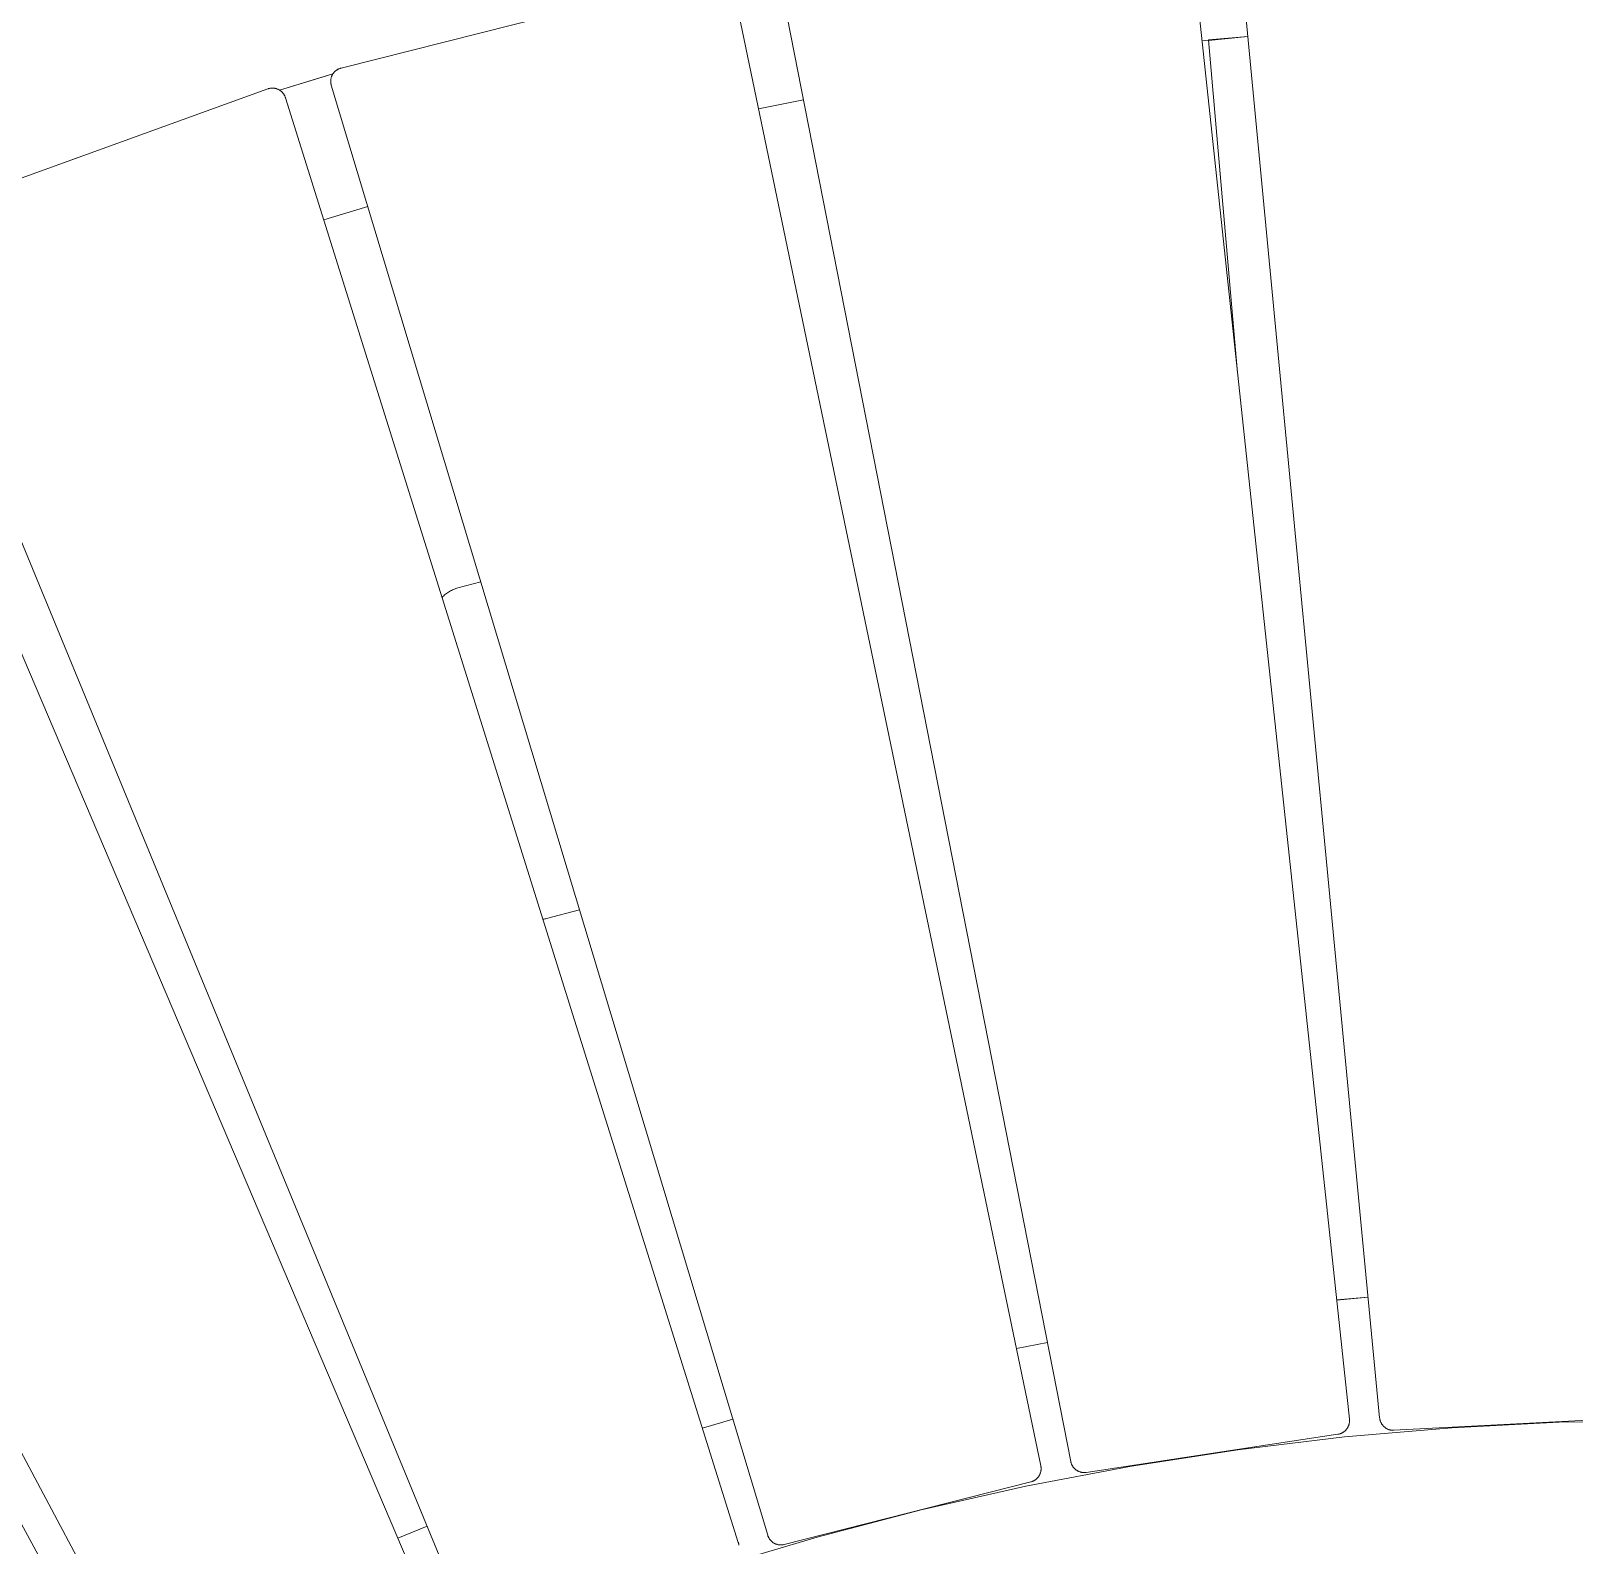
# Model space of a CAD drawing. Header units: millimetres. Extents: x -507 to 4570, y -12 to 3479.
# Drawn here: x 321.9 to 772.7, y 1165.7 to 1608.2 of the extents above; entities that cross this region are included whole.
import ezdxf

# ---------------------------------------------------------------- set-up
doc = ezdxf.new("R2010")
doc.units = ezdxf.units.MM
doc.layers.add('ZANO_R', color=7, linetype='Continuous', lineweight=0)

msp = doc.modelspace()

# ---------------------------------------------------------------- linework, layer by layer
at = {"layer": 'ZANO_R'}
for p, q in [((707.09, 1202.46), (660.08, 1642.37)), ((673.9, 1643.29), (715.92, 1202.87)), ((521.94, 1625.08), (412.47, 1597.28)), ((540.51, 1624.29), (625.68, 1190.15)), ((616.93, 1188.86), (526.84, 1622.01)), ((664.05, 1605.2), (677.41, 1606.5)), ((665.9, 1605.51), (677.41, 1606.52)), ((674.41, 1508.28), (665.9, 1605.51)), ((665.91, 1605.39), (677.41, 1606.5)), ((410.6, 1596.2), (410.51, 1596.1)), ((410.7, 1596.3), (410.6, 1596.2)), ((410.8, 1596.39), (410.7, 1596.3)), ((410.9, 1596.48), (410.8, 1596.39)), ((411.01, 1596.56), (410.9, 1596.48)), ((411.12, 1596.64), (411.01, 1596.56)), ((411.23, 1596.72), (411.12, 1596.64)), ((411.35, 1596.8), (411.23, 1596.72)), ((411.46, 1596.87), (411.35, 1596.8)), ((411.58, 1596.93), (411.46, 1596.87)), ((411.71, 1597), (411.58, 1596.93)), ((411.83, 1597.05), (411.71, 1597)), ((411.96, 1597.11), (411.83, 1597.05)), ((412.08, 1597.16), (411.96, 1597.11)), ((412.21, 1597.2), (412.08, 1597.16)), ((412.34, 1597.24), (412.21, 1597.2)), ((412.47, 1597.28), (412.34, 1597.24)), ((394.54, 1590.84), (410.09, 1595.56)), ((410.09, 1595.56), (394.54, 1590.84)), ((394.54, 1590.84), (408.19, 1594.99)), ((394.54, 1590.84), (399.55, 1592.38)), ((409.47, 1593.63), (409.46, 1593.5)), ((409.46, 1593.5), (409.46, 1593.36)), ((409.46, 1593.36), (409.46, 1593.22)), ((409.46, 1593.22), (409.47, 1593.09)), ((409.48, 1593.77), (409.47, 1593.63)), ((409.47, 1593.09), (409.48, 1592.95)), ((409.49, 1593.91), (409.48, 1593.77)), ((409.48, 1592.95), (409.5, 1592.82)), ((409.51, 1594.04), (409.49, 1593.91)), ((409.5, 1592.82), (409.52, 1592.68)), ((409.53, 1594.18), (409.51, 1594.04)), ((409.52, 1592.68), (409.55, 1592.55)), ((409.56, 1594.31), (409.53, 1594.18)), ((409.55, 1592.55), (409.58, 1592.41)), ((409.6, 1594.44), (409.56, 1594.31)), ((409.6, 1592.33), (409.58, 1592.41)), ((409.63, 1594.57), (409.6, 1594.44)), ((409.63, 1592.25), (409.6, 1592.33)), ((409.68, 1594.7), (409.63, 1594.57)), ((409.63, 1592.25), (537.13, 1168.6)), ((409.72, 1594.83), (409.68, 1594.7)), ((409.77, 1594.96), (409.72, 1594.83)), ((409.83, 1595.08), (409.77, 1594.96)), ((409.89, 1595.21), (409.83, 1595.08)), ((409.95, 1595.33), (409.89, 1595.21)), ((410.02, 1595.44), (409.95, 1595.33)), ((410.09, 1595.56), (410.02, 1595.44)), ((410.17, 1595.67), (410.09, 1595.56)), ((410.25, 1595.79), (410.17, 1595.67)), ((410.33, 1595.89), (410.25, 1595.79)), ((410.42, 1596), (410.33, 1595.89)), ((410.51, 1596.1), (410.42, 1596)), ((391.07, 1591.2), (284.88, 1552.76)), ((391.2, 1591.25), (391.07, 1591.2)), ((391.33, 1591.29), (391.2, 1591.25)), ((391.46, 1591.32), (391.33, 1591.29)), ((391.6, 1591.35), (391.46, 1591.32)), ((391.73, 1591.38), (391.6, 1591.35)), ((391.87, 1591.4), (391.73, 1591.38)), ((392, 1591.42), (391.87, 1591.4)), ((392.14, 1591.43), (392, 1591.42)), ((392.27, 1591.44), (392.14, 1591.43)), ((392.41, 1591.44), (392.27, 1591.44)), ((392.55, 1591.44), (392.41, 1591.44)), ((392.68, 1591.43), (392.55, 1591.44)), ((392.82, 1591.42), (392.68, 1591.43)), ((392.96, 1591.41), (392.82, 1591.42)), ((393.09, 1591.39), (392.96, 1591.41)), ((393.22, 1591.36), (393.09, 1591.39)), ((393.36, 1591.33), (393.22, 1591.36)), ((393.49, 1591.3), (393.36, 1591.33)), ((393.62, 1591.26), (393.49, 1591.3)), ((393.75, 1591.22), (393.62, 1591.26)), ((393.88, 1591.17), (393.75, 1591.22)), ((394.01, 1591.12), (393.88, 1591.17)), ((394.13, 1591.06), (394.01, 1591.12)), ((394.25, 1591), (394.13, 1591.06)), ((394.37, 1590.94), (394.25, 1591)), ((394.49, 1590.87), (394.37, 1590.94)), ((394.61, 1590.8), (394.49, 1590.87)), ((394.72, 1590.72), (394.61, 1590.8)), ((394.83, 1590.64), (394.72, 1590.72)), ((394.94, 1590.56), (394.83, 1590.64)), ((395.05, 1590.47), (394.94, 1590.56)), ((395.15, 1590.38), (395.05, 1590.47)), ((395.25, 1590.29), (395.15, 1590.38)), ((395.34, 1590.19), (395.25, 1590.29)), ((395.43, 1590.09), (395.34, 1590.19)), ((395.52, 1589.98), (395.43, 1590.09)), ((395.61, 1589.88), (395.52, 1589.98)), ((395.69, 1589.77), (395.61, 1589.88)), ((395.77, 1589.65), (395.69, 1589.77)), ((395.84, 1589.54), (395.77, 1589.65)), ((395.91, 1589.42), (395.84, 1589.54)), ((395.97, 1589.3), (395.91, 1589.42)), ((396.04, 1589.18), (395.97, 1589.3)), ((396.09, 1589.06), (396.04, 1589.18)), ((396.15, 1588.93), (396.09, 1589.06)), ((396.2, 1588.8), (396.15, 1588.93)), ((396.22, 1588.72), (396.2, 1588.8)), ((396.25, 1588.64), (396.22, 1588.72)), ((528.55, 1166.46), (396.25, 1588.64)), ((534.45, 1585.41), (547.62, 1588.02)), ((335.13, 1570.95), (333.5, 1570.36)), ((407.43, 1552.96), (420.28, 1556.86)), ((408.7, 1553.35), (420.28, 1556.86)), ((282.54, 1547.47), (451.14, 1138.44)), ((442.81, 1135.46), (269.58, 1542.56)), ((160.48, 1490.41), (368.53, 1099.95)), ((360.53, 1096.18), (148.07, 1484.25)), ((442.24, 1442.88), (442, 1442.64)), ((442.49, 1443.11), (442.24, 1442.88)), ((442.75, 1443.34), (442.49, 1443.11)), ((443.01, 1443.56), (442.75, 1443.34)), ((443.28, 1443.76), (443.01, 1443.56)), ((443.56, 1443.96), (443.28, 1443.76)), ((443.85, 1444.15), (443.56, 1443.96)), ((444.14, 1444.33), (443.85, 1444.15)), ((444.43, 1444.5), (444.14, 1444.33)), ((444.74, 1444.66), (444.43, 1444.5)), ((445.04, 1444.81), (444.74, 1444.66)), ((445.36, 1444.94), (445.04, 1444.81)), ((445.67, 1445.07), (445.36, 1444.94)), ((445.99, 1445.19), (445.67, 1445.07)), ((446.32, 1445.29), (445.99, 1445.19)), ((446.65, 1445.39), (446.32, 1445.29)), ((453.29, 1447.17), (446.65, 1445.39)), ((471.48, 1348.57), (471.75, 1348.62)), ((471.75, 1348.62), (472.01, 1348.67)), ((472.01, 1348.67), (472.27, 1348.73)), ((472.27, 1348.73), (472.53, 1348.79)), ((472.53, 1348.79), (482.13, 1351.37)), ((712.55, 1238.18), (703.36, 1237.37)), ((703.37, 1237.29), (712.55, 1238.17)), ((609.8, 1223.16), (618.85, 1224.94)), ((518.08, 1199.89), (526.91, 1202.55)), ((705.67, 1197.32), (736.97, 1200)), ((706.01, 1199.27), (706.1, 1199.38)), ((706.1, 1199.38), (706.19, 1199.48)), ((706.19, 1199.48), (706.28, 1199.59)), ((706.28, 1199.59), (706.36, 1199.7)), ((706.36, 1199.7), (706.44, 1199.81)), ((706.44, 1199.81), (706.52, 1199.93)), ((706.52, 1199.93), (706.59, 1200.05)), ((706.59, 1200.05), (706.65, 1200.17)), ((706.65, 1200.17), (706.72, 1200.3)), ((706.72, 1200.3), (706.77, 1200.42)), ((706.77, 1200.42), (706.83, 1200.55)), ((706.83, 1200.55), (706.88, 1200.68)), ((706.88, 1200.68), (706.92, 1200.81)), ((706.92, 1200.81), (706.96, 1200.94)), ((706.96, 1200.94), (707, 1201.08)), ((707, 1201.08), (707.03, 1201.21)), ((707.03, 1201.21), (707.05, 1201.35)), ((707.05, 1201.35), (707.07, 1201.49)), ((707.07, 1201.49), (707.09, 1201.63)), ((707.1, 1202.32), (707.09, 1202.46)), ((707.09, 1201.63), (707.1, 1201.76)), ((707.11, 1202.18), (707.1, 1202.32)), ((707.1, 1201.76), (707.11, 1201.9)), ((707.11, 1202.04), (707.11, 1202.18)), ((707.11, 1201.9), (707.11, 1202.04)), ((715.94, 1202.73), (715.92, 1202.87)), ((715.96, 1202.6), (715.94, 1202.73)), ((715.98, 1202.46), (715.96, 1202.6)), ((716.01, 1202.32), (715.98, 1202.46)), ((716.05, 1202.19), (716.01, 1202.32)), ((716.09, 1202.06), (716.05, 1202.19)), ((716.13, 1201.92), (716.09, 1202.06)), ((716.18, 1201.79), (716.13, 1201.92)), ((716.23, 1201.67), (716.18, 1201.79)), ((716.29, 1201.54), (716.23, 1201.67)), ((716.35, 1201.42), (716.29, 1201.54)), ((716.42, 1201.29), (716.35, 1201.42)), ((716.49, 1201.17), (716.42, 1201.29)), ((716.56, 1201.06), (716.49, 1201.17)), ((716.64, 1200.94), (716.56, 1201.06)), ((716.72, 1200.83), (716.64, 1200.94)), ((716.81, 1200.72), (716.72, 1200.83)), ((716.9, 1200.61), (716.81, 1200.72)), ((716.99, 1200.51), (716.9, 1200.61)), ((717.09, 1200.41), (716.99, 1200.51)), ((717.19, 1200.32), (717.09, 1200.41)), ((717.29, 1200.22), (717.19, 1200.32)), ((717.4, 1200.13), (717.29, 1200.22)), ((717.51, 1200.05), (717.4, 1200.13)), ((717.62, 1199.97), (717.51, 1200.05)), ((717.73, 1199.89), (717.62, 1199.97)), ((717.85, 1199.82), (717.73, 1199.89)), ((717.97, 1199.75), (717.85, 1199.82)), ((718.09, 1199.68), (717.97, 1199.75)), ((718.22, 1199.62), (718.09, 1199.68)), ((718.35, 1199.57), (718.22, 1199.62)), ((718.48, 1199.51), (718.35, 1199.57)), ((718.61, 1199.47), (718.48, 1199.51)), ((718.74, 1199.42), (718.61, 1199.47)), ((718.87, 1199.39), (718.74, 1199.42)), ((719.01, 1199.35), (718.87, 1199.39)), ((720.11, 1199.26), (794.35, 1203.08)), ((736.97, 1200), (768.34, 1201.6)), ((768.34, 1201.6), (799.75, 1202.14)), ((630.2, 1186.96), (703.71, 1198.08)), ((674.47, 1193.57), (705.67, 1197.32)), ((703.71, 1198.08), (703.85, 1198.1)), ((703.85, 1198.1), (703.98, 1198.13)), ((703.98, 1198.13), (704.12, 1198.16)), ((704.12, 1198.16), (704.25, 1198.2)), ((704.25, 1198.2), (704.38, 1198.24)), ((704.38, 1198.24), (704.51, 1198.29)), ((704.51, 1198.29), (704.64, 1198.34)), ((704.64, 1198.34), (704.77, 1198.39)), ((704.77, 1198.39), (704.9, 1198.45)), ((704.9, 1198.45), (705.02, 1198.52)), ((705.02, 1198.52), (705.14, 1198.58)), ((705.14, 1198.58), (705.26, 1198.66)), ((705.26, 1198.66), (705.37, 1198.73)), ((705.37, 1198.73), (705.49, 1198.81)), ((705.49, 1198.81), (705.6, 1198.9)), ((705.6, 1198.9), (705.71, 1198.99)), ((705.71, 1198.99), (705.81, 1199.08)), ((705.81, 1199.08), (705.91, 1199.17)), ((705.91, 1199.17), (706.01, 1199.27)), ((719.14, 1199.32), (719.01, 1199.35)), ((719.28, 1199.3), (719.14, 1199.32)), ((719.42, 1199.28), (719.28, 1199.3)), ((719.55, 1199.27), (719.42, 1199.28)), ((719.69, 1199.26), (719.55, 1199.27)), ((719.83, 1199.25), (719.69, 1199.26)), ((719.97, 1199.25), (719.83, 1199.25)), ((720.11, 1199.26), (719.97, 1199.25)), ((643.43, 1188.76), (674.47, 1193.57)), ((612.57, 1182.9), (643.43, 1188.76)), ((616.33, 1185.81), (616.41, 1185.93)), ((616.41, 1185.93), (616.48, 1186.05)), ((616.48, 1186.05), (616.55, 1186.17)), ((616.55, 1186.17), (616.61, 1186.29)), ((616.61, 1186.29), (616.67, 1186.42)), ((616.67, 1186.42), (616.72, 1186.55)), ((616.72, 1186.55), (616.77, 1186.68)), ((616.77, 1186.68), (616.82, 1186.81)), ((616.82, 1186.81), (616.86, 1186.94)), ((616.86, 1186.94), (616.9, 1187.07)), ((616.9, 1187.07), (616.93, 1187.21)), ((616.96, 1188.73), (616.93, 1188.86)), ((616.93, 1187.21), (616.95, 1187.35)), ((616.95, 1187.35), (616.98, 1187.48)), ((616.98, 1188.59), (616.96, 1188.73)), ((617, 1188.45), (616.98, 1188.59)), ((616.98, 1187.48), (616.99, 1187.62)), ((616.99, 1187.62), (617.01, 1187.76)), ((617.01, 1188.31), (617, 1188.45)), ((617.01, 1188.18), (617.01, 1188.31)), ((617.02, 1188.04), (617.01, 1188.18)), ((617.01, 1187.9), (617.02, 1188.04)), ((617.01, 1187.76), (617.01, 1187.9)), ((625.71, 1190.01), (625.68, 1190.15)), ((625.74, 1189.87), (625.71, 1190.01)), ((625.78, 1189.74), (625.74, 1189.87)), ((625.83, 1189.61), (625.78, 1189.74)), ((625.87, 1189.48), (625.83, 1189.61)), ((625.92, 1189.35), (625.87, 1189.48)), ((625.98, 1189.22), (625.92, 1189.35)), ((626.04, 1189.1), (625.98, 1189.22)), ((626.11, 1188.98), (626.04, 1189.1)), ((626.18, 1188.86), (626.11, 1188.98)), ((626.25, 1188.74), (626.18, 1188.86)), ((626.33, 1188.62), (626.25, 1188.74)), ((626.41, 1188.51), (626.33, 1188.62)), ((626.49, 1188.4), (626.41, 1188.51)), ((626.58, 1188.29), (626.49, 1188.4)), ((626.68, 1188.19), (626.58, 1188.29)), ((626.77, 1188.09), (626.68, 1188.19)), ((626.87, 1188), (626.77, 1188.09)), ((626.98, 1187.9), (626.87, 1188)), ((627.08, 1187.81), (626.98, 1187.9)), ((627.19, 1187.73), (627.08, 1187.81)), ((627.3, 1187.64), (627.19, 1187.73)), ((627.42, 1187.57), (627.3, 1187.64)), ((627.54, 1187.49), (627.42, 1187.57)), ((627.66, 1187.42), (627.54, 1187.49)), ((627.78, 1187.36), (627.66, 1187.42)), ((627.9, 1187.3), (627.78, 1187.36)), ((628.03, 1187.24), (627.9, 1187.3)), ((628.16, 1187.19), (628.03, 1187.24)), ((628.29, 1187.14), (628.16, 1187.19)), ((628.42, 1187.1), (628.29, 1187.14)), ((628.55, 1187.06), (628.42, 1187.1)), ((628.69, 1187.02), (628.55, 1187.06)), ((628.82, 1186.99), (628.69, 1187.02)), ((628.96, 1186.97), (628.82, 1186.99)), ((629.1, 1186.95), (628.96, 1186.97)), ((629.24, 1186.93), (629.1, 1186.95)), ((629.37, 1186.92), (629.24, 1186.93)), ((629.51, 1186.92), (629.37, 1186.92)), ((629.65, 1186.92), (629.51, 1186.92)), ((629.79, 1186.92), (629.65, 1186.92)), ((629.93, 1186.93), (629.79, 1186.92)), ((630.07, 1186.94), (629.93, 1186.93)), ((630.2, 1186.96), (630.07, 1186.94)), ((541.95, 1165.87), (614, 1184.17)), ((581.93, 1175.98), (612.57, 1182.9)), ((614, 1184.17), (614.14, 1184.21)), ((614.14, 1184.21), (614.27, 1184.25)), ((614.27, 1184.25), (614.4, 1184.3)), ((614.4, 1184.3), (614.53, 1184.35)), ((614.53, 1184.35), (614.66, 1184.4)), ((614.66, 1184.4), (614.78, 1184.46)), ((614.78, 1184.46), (614.91, 1184.52)), ((614.91, 1184.52), (615.03, 1184.59)), ((615.03, 1184.59), (615.15, 1184.66)), ((615.15, 1184.66), (615.26, 1184.74)), ((615.26, 1184.74), (615.37, 1184.82)), ((615.37, 1184.82), (615.49, 1184.9)), ((615.49, 1184.9), (615.59, 1184.99)), ((615.59, 1184.99), (615.7, 1185.08)), ((615.7, 1185.08), (615.8, 1185.18)), ((615.8, 1185.18), (615.9, 1185.27)), ((615.9, 1185.27), (615.99, 1185.38)), ((615.99, 1185.38), (616.08, 1185.48)), ((616.08, 1185.48), (616.17, 1185.59)), ((616.17, 1185.59), (616.25, 1185.7)), ((616.25, 1185.7), (616.33, 1185.81)), ((551.54, 1168.02), (581.93, 1175.98)), ((429.09, 1167.7), (437.62, 1171.22)), ((521.43, 1159.03), (551.54, 1168.02)), ((537.17, 1168.46), (537.13, 1168.6)), ((537.22, 1168.33), (537.17, 1168.46)), ((537.27, 1168.21), (537.22, 1168.33)), ((537.33, 1168.08), (537.27, 1168.21)), ((537.39, 1167.95), (537.33, 1168.08)), ((537.45, 1167.83), (537.39, 1167.95)), ((537.52, 1167.71), (537.45, 1167.83)), ((528.59, 1166.33), (528.55, 1166.46)), ((528.63, 1166.19), (528.59, 1166.33)), ((528.66, 1166.06), (528.63, 1166.19)), ((528.68, 1165.92), (528.66, 1166.06)), ((528.7, 1165.78), (528.68, 1165.92)), ((528.72, 1165.65), (528.7, 1165.78)), ((537.59, 1167.59), (537.52, 1167.71)), ((537.67, 1167.48), (537.59, 1167.59)), ((537.75, 1167.36), (537.67, 1167.48)), ((537.84, 1167.25), (537.75, 1167.36)), ((537.93, 1167.15), (537.84, 1167.25)), ((538.02, 1167.04), (537.93, 1167.15)), ((538.11, 1166.94), (538.02, 1167.04)), ((538.21, 1166.84), (538.11, 1166.94)), ((538.32, 1166.75), (538.21, 1166.84)), ((538.42, 1166.66), (538.32, 1166.75)), ((538.53, 1166.57), (538.42, 1166.66)), ((538.64, 1166.49), (538.53, 1166.57)), ((538.76, 1166.41), (538.64, 1166.49)), ((538.87, 1166.34), (538.76, 1166.41)), ((538.99, 1166.27), (538.87, 1166.34)), ((539.11, 1166.2), (538.99, 1166.27)), ((539.24, 1166.14), (539.11, 1166.2)), ((539.37, 1166.08), (539.24, 1166.14)), ((539.49, 1166.03), (539.37, 1166.08)), ((539.62, 1165.98), (539.49, 1166.03)), ((539.76, 1165.94), (539.62, 1165.98)), ((539.89, 1165.9), (539.76, 1165.94)), ((540.02, 1165.86), (539.89, 1165.9)), ((540.16, 1165.83), (540.02, 1165.86)), ((540.29, 1165.81), (540.16, 1165.83)), ((540.43, 1165.79), (540.29, 1165.81)), ((540.57, 1165.77), (540.43, 1165.79)), ((540.71, 1165.76), (540.57, 1165.77)), ((540.85, 1165.75), (540.71, 1165.76)), ((540.99, 1165.75), (540.85, 1165.75)), ((541.12, 1165.75), (540.99, 1165.75)), ((541.26, 1165.76), (541.12, 1165.75)), ((541.4, 1165.77), (541.26, 1165.76)), ((541.54, 1165.79), (541.4, 1165.77)), ((541.68, 1165.81), (541.54, 1165.79)), ((541.81, 1165.84), (541.68, 1165.81)), ((541.95, 1165.87), (541.81, 1165.84))]:
    msp.add_line(p, q, dxfattribs=at)

doc.saveas('drawing.dxf')
